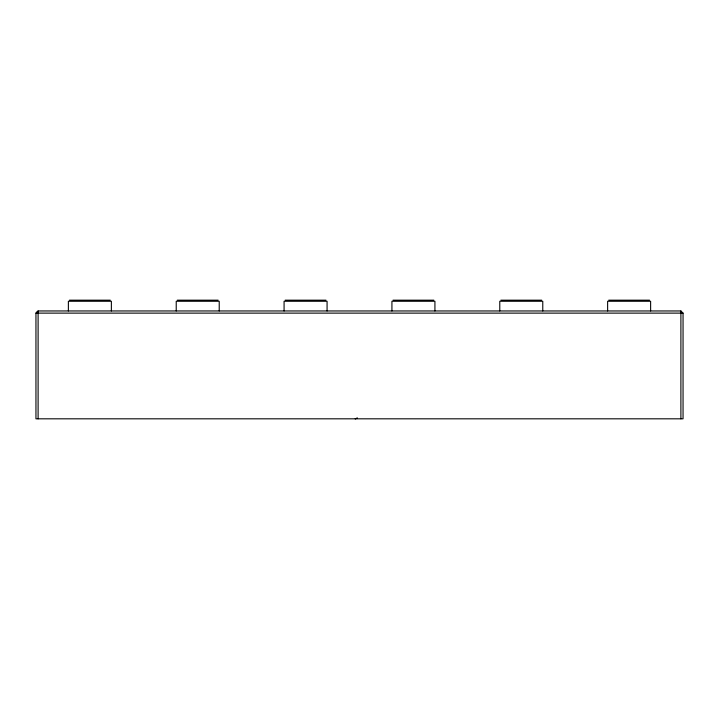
<?xml version="1.0" encoding="UTF-8"?>
<svg xmlns="http://www.w3.org/2000/svg" width="719" height="719" viewBox="0 0 719 719"><rect width="100%" height="100%" fill="white"/><g stroke="black" fill="none" stroke-linecap="round" stroke-linejoin="round"><path stroke-width="1.08" d="M680.893 310.959L683.05 313.125L683.05 418.817L35.95 418.817L35.95 313.125L38.107 310.959L680.902 310.968L680.893 418.817M69.446 300.183L110.304 300.183M177.296 300.183L218.154 300.183M285.146 300.183L326.004 300.183M392.996 300.183L433.854 300.183M500.846 300.183L541.704 300.183M608.696 300.183L649.554 300.183M683.05 313.125L35.95 313.125L38.107 310.968L38.107 418.817M650.623 310.959L650.623 301.261L607.627 301.261L607.627 310.959M542.773 310.959L542.773 301.261L499.777 301.261L499.777 310.959M434.923 310.959L434.923 301.261L391.927 301.261L391.927 310.959M327.073 310.959L327.073 301.261L284.077 301.261L284.077 310.959M219.223 310.959L219.223 301.261L176.227 301.261L176.227 310.959M111.373 310.959L111.373 301.261L68.377 301.261L68.377 310.959M357.325 418.143L355.186 418.817L357.325 418.152"/></g></svg>
